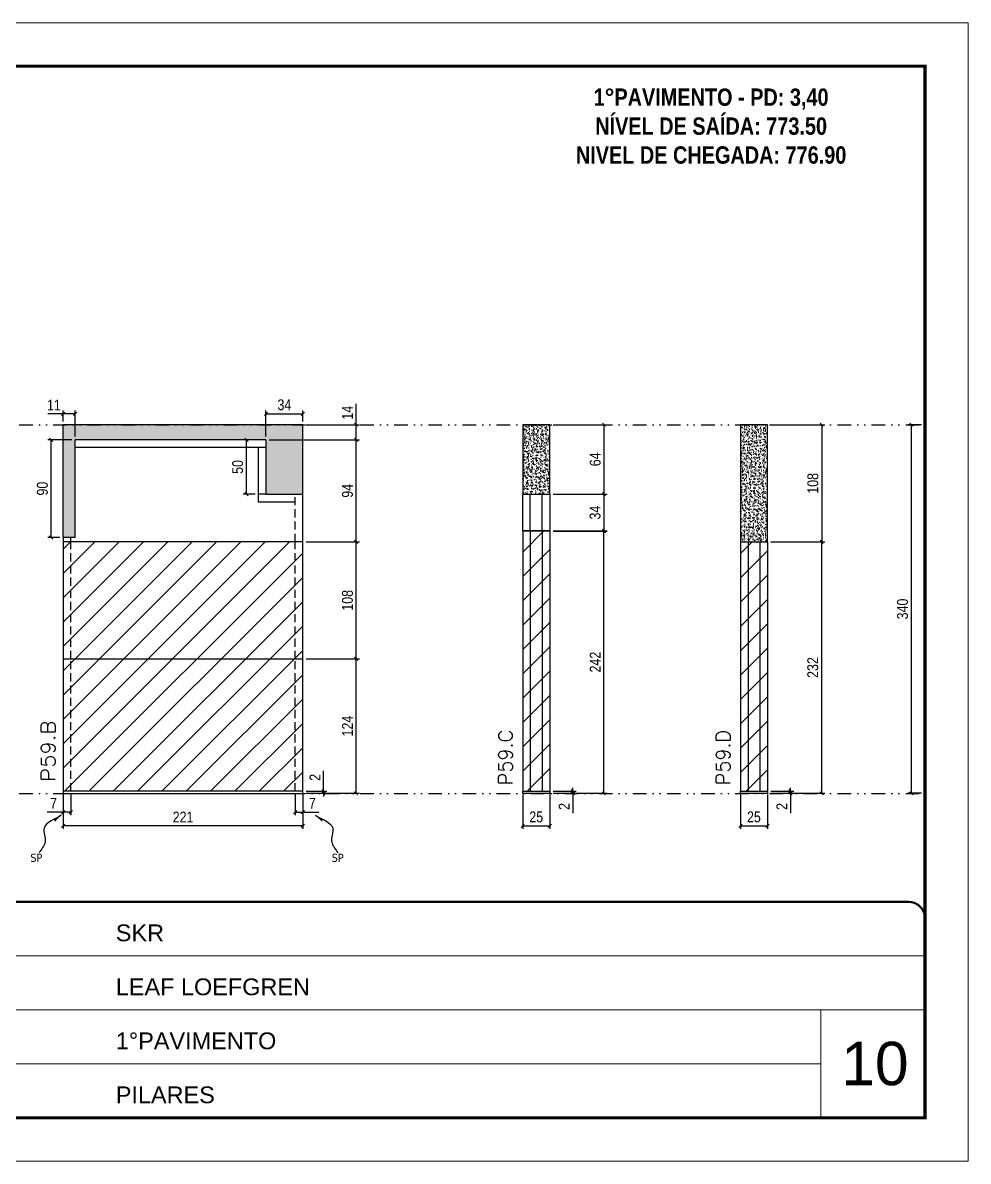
# Model space of a CAD drawing. Extents: x 14400 to 27878, y -21631 to 6985.
# Drawn here: x 16625 to 17497, y 3638 to 4688 of the extents above; entities that cross this region are included whole.
import ezdxf

# ---------------------------------------------------------------- set-up
doc = ezdxf.new("R2010")
doc.units = 0
for name, pattern in [('CONTINUO', [0]), ('DASHED', [0.75, 0.5, -0.25]), ('DIVIDE2', [0.625, 0.25, -0.125, 0, -0.125, 0, -0.125]), ('HIDDEN', [0.375, 0.25, -0.125])]:
    doc.linetypes.add(name, pattern=pattern)
for name, color, linetype, lineweight in [('CARIMBO', 255, 'Continuous', 9), ('Folhas', 255, 'Continuous', 9), ('Hachura', 251, 'Continuous', 9), ('SARRAFO DE PRESSAO', 251, 'DASHED', 9), ('Texto Seção', 7, 'Continuous', 15)]:
    doc.layers.add(name, color=color, linetype=linetype, lineweight=lineweight)
for name, color, linetype in [('COTA', 241, 'Continuous'), ('NOMENCLATURA', 7, 'Continuous'), ('Nível', 160, 'Continuous'), ('Painéis', 200, 'Continuous'), ('SARR_2.2x7', 40, 'Continuous'), ('Sarrafo de Pressão', 42, 'HIDDEN'), ('texto', 7, 'Continuous')]:
    doc.layers.add(name, color=color, linetype=linetype)
doc.styles.add('ARIAL', font='arial.ttf')
doc.styles.add('COTA TECNICA', font='techl___.ttf', dxfattribs={"height": 10})
doc.styles.add('COTA TECNICA-50', font='techl___.ttf', dxfattribs={"height": 10})
doc.styles.add('REGUA-120', font='ROMANS.shx', dxfattribs={"height": 15})
doc.styles.add('ROMANC', font='techb___.ttf', dxfattribs={"height": 2.5})
doc.styles.get("Standard").update_dxf_attribs({"font": 'arial.ttf'})
doc.dimstyles.new('COTA PAINEL-50', dxfattribs={"dimtxt": 10, "dimasz": 3, "dimexe": 3, "dimexo": 3, "dimgap": 3, "dimtad": 1, "dimdec": 1, "dimzin": 12, "dimdsep": 46, "dimtxsty": 'COTA TECNICA-50', "dimblk1": 'OBLIQUE', "dimblk2": 'OBLIQUE', "dimsah": 1, "dimcen": 0.9, "dimclrd": 4, "dimclre": 4, "dimclrt": 240, "dimadec": 1, "dimazin": 3, "dimtfac": 1, "dimtdec": 1, "dimtmove": 0, "dimatfit": 3, "dimfxl": 1, "dimtolj": 1, "dimtzin": 12, "dimarcsym": 0})
doc.dimstyles.new('PAINEL', dxfattribs={"dimtxt": 10, "dimasz": 3, "dimexe": 3, "dimexo": 3, "dimgap": 3, "dimtad": 1, "dimdec": 1, "dimzin": 12, "dimdsep": 46, "dimtxsty": 'COTA TECNICA', "dimblk1": 'OBLIQUE', "dimblk2": 'OBLIQUE', "dimsah": 1, "dimcen": 0.9, "dimclrd": 4, "dimclre": 4, "dimclrt": 240, "dimadec": 1, "dimazin": 3, "dimtfac": 1, "dimtdec": 1, "dimtmove": 0, "dimatfit": 3, "dimfxl": 1, "dimtolj": 1, "dimtzin": 12, "dimarcsym": 0})
doc.dimstyles.get("Standard").update_dxf_attribs({"dimtxt": 0.18, "dimasz": 0.18, "dimexe": 0.18, "dimexo": 0.0625, "dimgap": 0.09, "dimtad": 0, "dimtih": 1, "dimtoh": 1, "dimdec": 4, "dimzin": 0, "dimdsep": 46, "dimtxsty": 'Standard', "dimcen": 0.09, "dimadec": 0, "dimazin": 0, "dimtfac": 1, "dimtdec": 4, "dimtofl": 0, "dimtmove": 0, "dimatfit": 3, "dimfxl": 1, "dimtolj": 1, "dimtzin": 0, "dimarcsym": 0})

# ---------------------------------------------------------------- blocks, each defined once
blk = doc.blocks.new('9999999999')
at = {"color": 30, "linetype": 'CONTINUO'}
for p, q in [((98564.6, 34379.6), (99584, 34379.6)), ((98564.6, 34329.8), (99488, 34329.8)), ((99584, 34329.8), (99488, 34329.8)), ((99488, 34329.8), (99488, 34230.2)), ((98564.6, 34280), (99488, 34280))]:
    blk.add_line(p, q, dxfattribs=at)
at = {"color": 30, "linetype": 'CONTINUO', "const_width": 2}
blk.add_lwpolyline([(99584, 34230.2), (99584, 34414.4, 0.414214), (99569, 34429.4), (98229, 34429.4, 0.414214), (98214, 34414.4), (98214, 34245.2, 0.414214), (98229, 34230.2), (99584, 34230.2)], format="xyb", dxfattribs=at)
at = {"layer": 'Folhas'}
blk.add_lwpolyline([(98139, 34190.2), (99624, 34190.2), (99624, 35240.2), (98139, 35240.2)], close=True, dxfattribs=at)
at = {"layer": 'Folhas', "color": 30, "const_width": 3}
blk.add_lwpolyline([(98214, 34230.2), (99584, 34230.2), (99584, 35200.2), (98214, 35200.2)], close=True, dxfattribs=at)
at = {"color": 7, "linetype": 'Continuous', "ltscale": 5, "style": 'ARIAL'}
for s, height, p in [('SKR', 15.48, (98837.7, 34393.1)), ('LEAF LOEFGREN', 15.483, (98837.7, 34343.3)), ('1°PAVIMENTO', 15.483, (98837.7, 34293.5)), ('PILARES', 15.48, (98837.7, 34243.7))]:
    blk.add_text(s, height=height, dxfattribs=at).set_placement(p)
blk = doc.blocks.new('_Oblique')
at = {"color": 0, "linetype": 'ByBlock', "lineweight": -2}
blk.add_line((-0.5, -0.5), (0.5, 0.5), dxfattribs=at)
blk = doc.blocks.new('*D1574')
at = {"layer": 'COTA', "color": 4, "lineweight": -2, "transparency": 16777216}
for p, q in [((17086, 3975.9), (17086, 3944)), ((17111, 3975.9), (17111, 3944)), ((17086, 3947), (17111, 3947))]:
    blk.add_line(p, q, dxfattribs=at)
at = {"layer": 'Defpoints', "color": 0, "transparency": 16777216}
for p in [(17086, 3978.9), (17111, 3978.9), (17111, 3947)]:
    blk.add_point(p, dxfattribs=at)
at = {"layer": 'COTA', "color": 4, "lineweight": -2, "transparency": 16777216, "xscale": 3, "yscale": 3, "zscale": 3, "rotation": 180}
blk.add_blockref('_Oblique', (17086, 3947), dxfattribs=at)
at = {"layer": 'COTA', "color": 4, "lineweight": -2, "transparency": 16777216, "xscale": 3, "yscale": 3, "zscale": 3}
blk.add_blockref('_Oblique', (17111, 3947), dxfattribs=at)
at = {"layer": 'COTA', "color": 240, "transparency": 16777216, "insert": (17098.5, 3955.1), "char_height": 10, "attachment_point": 5, "style": 'COTA TECNICA'}
blk.add_mtext('\\A1;25', dxfattribs=at)
blk = doc.blocks.new('*D1575')
at = {"layer": 'COTA', "color": 4, "lineweight": -2, "transparency": 16777216}
for p, q in [((17132.2, 3978.9), (17132.2, 3981.9)), ((17114, 3978.9), (17135.2, 3978.9)), ((17114, 3976.9), (17135.2, 3976.9)), ((17132.2, 3978.9), (17132.2, 3976.9)), ((17132.2, 3976.9), (17132.2, 3958.7))]:
    blk.add_line(p, q, dxfattribs=at)
at = {"layer": 'Defpoints', "color": 0, "transparency": 16777216}
for p in [(17111, 3978.9), (17111, 3976.9), (17132.2, 3978.9)]:
    blk.add_point(p, dxfattribs=at)
at = {"layer": 'COTA', "color": 4, "lineweight": -2, "transparency": 16777216, "xscale": 3, "yscale": 3, "zscale": 3}
for p, rotation in [((17132.2, 3978.9), 270), ((17132.2, 3976.9), 90)]:
    blk.add_blockref('_Oblique', p, dxfattribs=dict(at, rotation=rotation))
at = {"layer": 'COTA', "color": 240, "transparency": 16777216, "insert": (17124.2, 3964.8), "char_height": 10, "attachment_point": 5, "rotation": 90, "style": 'COTA TECNICA-50'}
blk.add_mtext('\\A1;2', dxfattribs=at)
blk = doc.blocks.new('*D1576')
at = {"layer": 'COTA', "color": 4, "lineweight": -2, "transparency": 16777216}
for p, q in [((17114, 4218.9), (17164, 4218.9)), ((17161, 3976.9), (17161, 4218.9)), ((17114, 3976.9), (17164, 3976.9))]:
    blk.add_line(p, q, dxfattribs=at)
at = {"layer": 'Defpoints', "color": 0, "transparency": 16777216}
for p in [(17111, 4218.9), (17161, 4218.9), (17111, 3976.9)]:
    blk.add_point(p, dxfattribs=at)
at = {"layer": 'COTA', "color": 4, "lineweight": -2, "transparency": 16777216, "xscale": 3, "yscale": 3, "zscale": 3}
for p, rotation in [((17161, 4218.9), 90), ((17161, 3976.9), 270)]:
    blk.add_blockref('_Oblique', p, dxfattribs=dict(at, rotation=rotation))
at = {"layer": 'COTA', "color": 240, "transparency": 16777216, "insert": (17152.9, 4097.9), "char_height": 10, "attachment_point": 5, "rotation": 90, "style": 'COTA TECNICA-50'}
blk.add_mtext('\\A1;242', dxfattribs=at)
blk = doc.blocks.new('*D1577')
at = {"layer": 'COTA', "color": 4, "lineweight": -2, "transparency": 16777216}
for p, q in [((16662.2, 3975.9), (16662.2, 3944)), ((16883.2, 3975.9), (16883.2, 3944)), ((16883.2, 3947), (16662.2, 3947))]:
    blk.add_line(p, q, dxfattribs=at)
at = {"layer": 'Defpoints', "color": 0, "transparency": 16777216}
for p in [(16662.2, 3978.9), (16883.2, 3978.9), (16662.2, 3947)]:
    blk.add_point(p, dxfattribs=at)
at = {"layer": 'COTA', "color": 4, "lineweight": -2, "transparency": 16777216, "xscale": 3, "yscale": 3, "zscale": 3, "rotation": 180}
blk.add_blockref('_Oblique', (16662.2, 3947), dxfattribs=at)
at = {"layer": 'COTA', "color": 4, "lineweight": -2, "transparency": 16777216, "xscale": 3, "yscale": 3, "zscale": 3}
blk.add_blockref('_Oblique', (16883.2, 3947), dxfattribs=at)
at = {"layer": 'COTA', "color": 240, "transparency": 16777216, "insert": (16772.7, 3955), "char_height": 10, "attachment_point": 5, "style": 'COTA TECNICA'}
blk.add_mtext('\\A1;221', dxfattribs=at)
blk = doc.blocks.new('*D1578')
at = {"layer": 'COTA', "color": 4, "lineweight": -2, "transparency": 16777216}
for p, q in [((16876.2, 3975.9), (16876.2, 3956.6)), ((16883.2, 3973.9), (16883.2, 3956.6)), ((16876.2, 3959.6), (16883.2, 3959.6)), ((16883.2, 3959.6), (16897.9, 3959.6))]:
    blk.add_line(p, q, dxfattribs=at)
at = {"layer": 'Defpoints', "color": 0, "transparency": 16777216}
for p in [(16876.2, 3978.9), (16883.2, 3976.9), (16883.2, 3959.6)]:
    blk.add_point(p, dxfattribs=at)
at = {"layer": 'COTA', "color": 4, "lineweight": -2, "transparency": 16777216, "xscale": 3, "yscale": 3, "zscale": 3, "rotation": 180}
blk.add_blockref('_Oblique', (16876.2, 3959.6), dxfattribs=at)
at = {"layer": 'COTA', "color": 4, "lineweight": -2, "transparency": 16777216, "xscale": 3, "yscale": 3, "zscale": 3}
blk.add_blockref('_Oblique', (16883.2, 3959.6), dxfattribs=at)
at = {"layer": 'COTA', "color": 240, "transparency": 16777216, "insert": (16892, 3967.7), "char_height": 10, "attachment_point": 5, "style": 'COTA TECNICA-50'}
blk.add_mtext('\\A1;7', dxfattribs=at)
blk = doc.blocks.new('*D1579')
at = {"layer": 'COTA', "color": 4, "lineweight": -2, "transparency": 16777216}
for p, q in [((16662.2, 3973.9), (16662.2, 3956.6)), ((16669.2, 3975.9), (16669.2, 3956.6)), ((16662.2, 3959.6), (16647.4, 3959.6)), ((16669.2, 3959.6), (16662.2, 3959.6))]:
    blk.add_line(p, q, dxfattribs=at)
at = {"layer": 'Defpoints', "color": 0, "transparency": 16777216}
for p in [(16662.2, 3976.9), (16669.2, 3978.9), (16662.2, 3959.6)]:
    blk.add_point(p, dxfattribs=at)
at = {"layer": 'COTA', "color": 4, "lineweight": -2, "transparency": 16777216, "xscale": 3, "yscale": 3, "zscale": 3, "rotation": 180}
blk.add_blockref('_Oblique', (16662.2, 3959.6), dxfattribs=at)
at = {"layer": 'COTA', "color": 4, "lineweight": -2, "transparency": 16777216, "xscale": 3, "yscale": 3, "zscale": 3}
blk.add_blockref('_Oblique', (16669.2, 3959.6), dxfattribs=at)
at = {"layer": 'COTA', "color": 240, "transparency": 16777216, "insert": (16653.3, 3967.7), "char_height": 10, "attachment_point": 5, "style": 'COTA TECNICA-50'}
blk.add_mtext('\\A1;7', dxfattribs=at)
blk = doc.blocks.new('*D1580')
at = {"layer": 'COTA', "color": 4, "lineweight": -2, "transparency": 16777216}
for p, q in [((16902.4, 3978.9), (16902.4, 3997.7)), ((16886.2, 3978.9), (16905.4, 3978.9)), ((16886.2, 3976.9), (16905.4, 3976.9)), ((16902.4, 3976.9), (16902.4, 3978.9)), ((16902.4, 3976.9), (16902.4, 3973.9))]:
    blk.add_line(p, q, dxfattribs=at)
at = {"layer": 'Defpoints', "color": 0, "transparency": 16777216}
for p in [(16883.2, 3978.9), (16883.2, 3976.9), (16902.4, 3976.9)]:
    blk.add_point(p, dxfattribs=at)
at = {"layer": 'COTA', "color": 4, "lineweight": -2, "transparency": 16777216, "xscale": 3, "yscale": 3, "zscale": 3}
for p, rotation in [((16902.4, 3978.9), 270), ((16902.4, 3976.9), 90)]:
    blk.add_blockref('_Oblique', p, dxfattribs=dict(at, rotation=rotation))
at = {"layer": 'COTA', "color": 240, "transparency": 16777216, "insert": (16894.4, 3991.6), "char_height": 10, "attachment_point": 5, "rotation": 90, "style": 'COTA TECNICA-50'}
blk.add_mtext('\\A1;2', dxfattribs=at)
blk = doc.blocks.new('*D1581')
at = {"layer": 'COTA', "color": 4, "lineweight": -2, "transparency": 16777216}
for p, q in [((16886.2, 4208.9), (16935.5, 4208.9)), ((16932.5, 4100.9), (16932.5, 4208.9)), ((16886.2, 4100.9), (16935.5, 4100.9))]:
    blk.add_line(p, q, dxfattribs=at)
at = {"layer": 'Defpoints', "color": 0, "transparency": 16777216}
for p in [(16883.2, 4208.9), (16932.5, 4208.9), (16883.2, 4100.9)]:
    blk.add_point(p, dxfattribs=at)
at = {"layer": 'COTA', "color": 4, "lineweight": -2, "transparency": 16777216, "xscale": 3, "yscale": 3, "zscale": 3}
for p, rotation in [((16932.5, 4208.9), 90), ((16932.5, 4100.9), 270)]:
    blk.add_blockref('_Oblique', p, dxfattribs=dict(at, rotation=rotation))
at = {"layer": 'COTA', "color": 240, "transparency": 16777216, "insert": (16924.4, 4154.9), "char_height": 10, "attachment_point": 5, "rotation": 90, "style": 'COTA TECNICA-50'}
blk.add_mtext('\\A1;108', dxfattribs=at)
blk = doc.blocks.new('*D1584')
at = {"layer": 'COTA', "color": 4, "linetype": 'ByBlock', "lineweight": -2, "transparency": 16777216}
for p, q in [((16886.2, 4100.9), (16935.5, 4100.9)), ((16932.5, 3976.9), (16932.5, 4100.9)), ((16886.2, 3976.9), (16935.5, 3976.9))]:
    blk.add_line(p, q, dxfattribs=at)
at = {"layer": 'Defpoints', "color": 0, "linetype": 'ByBlock', "transparency": 16777216}
for p in [(16883.2, 4100.9), (16932.5, 4100.9), (16883.2, 3976.9)]:
    blk.add_point(p, dxfattribs=at)
at = {"layer": 'COTA', "color": 4, "linetype": 'ByBlock', "lineweight": -2, "transparency": 16777216, "xscale": 3, "yscale": 3, "zscale": 3}
for p, rotation in [((16932.5, 4100.9), 90), ((16932.5, 3976.9), 270)]:
    blk.add_blockref('_Oblique', p, dxfattribs=dict(at, rotation=rotation))
at = {"layer": 'COTA', "color": 240, "linetype": 'ByBlock', "transparency": 16777216, "insert": (16924.4, 4038.9), "char_height": 10, "attachment_point": 5, "rotation": 90, "style": 'COTA TECNICA'}
blk.add_mtext('\\A1;124', dxfattribs=at)
blk = doc.blocks.new('*D1585')
at = {"layer": 'COTA', "color": 4, "linetype": 'ByBlock', "lineweight": -2, "transparency": 16777216}
for p, q in [((16886.2, 4100.9), (16935.5, 4100.9)), ((16932.5, 3976.9), (16932.5, 4100.9)), ((16886.2, 3976.9), (16935.5, 3976.9))]:
    blk.add_line(p, q, dxfattribs=at)
at = {"layer": 'Defpoints', "color": 0, "linetype": 'ByBlock', "transparency": 16777216}
for p in [(16883.2, 4100.9), (16932.5, 4100.9), (16883.2, 3976.9)]:
    blk.add_point(p, dxfattribs=at)
at = {"layer": 'COTA', "color": 4, "linetype": 'ByBlock', "lineweight": -2, "transparency": 16777216, "xscale": 3, "yscale": 3, "zscale": 3}
for p, rotation in [((16932.5, 4100.9), 90), ((16932.5, 3976.9), 270)]:
    blk.add_blockref('_Oblique', p, dxfattribs=dict(at, rotation=rotation))
at = {"layer": 'COTA', "color": 240, "linetype": 'ByBlock', "transparency": 16777216, "insert": (16924.4, 4038.9), "char_height": 10, "attachment_point": 5, "rotation": 90, "style": 'COTA TECNICA'}
blk.add_mtext('\\A1;124', dxfattribs=at)
blk = doc.blocks.new('*D1586')
at = {"layer": 'COTA', "color": 4, "lineweight": -2, "transparency": 16777216}
for p, q in [((17114, 4316.9), (17164, 4316.9)), ((17161, 4316.9), (17161, 4252.9)), ((17114, 4252.9), (17164, 4252.9))]:
    blk.add_line(p, q, dxfattribs=at)
at = {"layer": 'Defpoints', "color": 0, "transparency": 16777216}
for p in [(17111, 4316.9), (17111, 4252.9), (17161, 4252.9)]:
    blk.add_point(p, dxfattribs=at)
at = {"layer": 'COTA', "color": 4, "lineweight": -2, "transparency": 16777216, "xscale": 3, "yscale": 3, "zscale": 3}
for p, rotation in [((17161, 4316.9), 90), ((17161, 4252.9), 270)]:
    blk.add_blockref('_Oblique', p, dxfattribs=dict(at, rotation=rotation))
at = {"layer": 'COTA', "color": 240, "transparency": 16777216, "insert": (17152.9, 4284.9), "char_height": 10, "attachment_point": 5, "rotation": 90, "style": 'COTA TECNICA'}
blk.add_mtext('\\A1;64', dxfattribs=at)
blk = doc.blocks.new('*D1704')
at = {"layer": 'COTA', "color": 4, "lineweight": -2, "transparency": 16777216}
for p, q in [((17286.8, 3975.9), (17286.8, 3944)), ((17311.8, 3975.9), (17311.8, 3944)), ((17286.8, 3947), (17311.8, 3947))]:
    blk.add_line(p, q, dxfattribs=at)
at = {"layer": 'Defpoints', "color": 0, "transparency": 16777216}
for p in [(17286.8, 3978.9), (17311.8, 3978.9), (17311.8, 3947)]:
    blk.add_point(p, dxfattribs=at)
at = {"layer": 'COTA', "color": 4, "lineweight": -2, "transparency": 16777216, "xscale": 3, "yscale": 3, "zscale": 3, "rotation": 180}
blk.add_blockref('_Oblique', (17286.8, 3947), dxfattribs=at)
at = {"layer": 'COTA', "color": 4, "lineweight": -2, "transparency": 16777216, "xscale": 3, "yscale": 3, "zscale": 3}
blk.add_blockref('_Oblique', (17311.8, 3947), dxfattribs=at)
at = {"layer": 'COTA', "color": 240, "transparency": 16777216, "insert": (17299.3, 3955.1), "char_height": 10, "attachment_point": 5, "style": 'COTA TECNICA'}
blk.add_mtext('\\A1;25', dxfattribs=at)
blk = doc.blocks.new('*D1705')
at = {"layer": 'COTA', "color": 4, "lineweight": -2, "transparency": 16777216}
for p, q in [((17333, 3978.9), (17333, 3981.9)), ((17314.8, 3978.9), (17336, 3978.9)), ((17314.8, 3976.9), (17336, 3976.9)), ((17333, 3978.9), (17333, 3976.9)), ((17333, 3976.9), (17333, 3958.7))]:
    blk.add_line(p, q, dxfattribs=at)
at = {"layer": 'Defpoints', "color": 0, "transparency": 16777216}
for p in [(17311.8, 3978.9), (17311.8, 3976.9), (17333, 3978.9)]:
    blk.add_point(p, dxfattribs=at)
at = {"layer": 'COTA', "color": 4, "lineweight": -2, "transparency": 16777216, "xscale": 3, "yscale": 3, "zscale": 3}
for p, rotation in [((17333, 3978.9), 270), ((17333, 3976.9), 90)]:
    blk.add_blockref('_Oblique', p, dxfattribs=dict(at, rotation=rotation))
at = {"layer": 'COTA', "color": 240, "transparency": 16777216, "insert": (17325, 3964.8), "char_height": 10, "attachment_point": 5, "rotation": 90, "style": 'COTA TECNICA-50'}
blk.add_mtext('\\A1;2', dxfattribs=at)
blk = doc.blocks.new('*D1706')
at = {"layer": 'COTA', "color": 4, "lineweight": -2, "transparency": 16777216}
for p, q in [((17314.8, 4208.9), (17364.8, 4208.9)), ((17361.8, 3976.9), (17361.8, 4208.9)), ((17314.8, 3976.9), (17364.8, 3976.9))]:
    blk.add_line(p, q, dxfattribs=at)
at = {"layer": 'Defpoints', "color": 0, "transparency": 16777216}
for p in [(17311.8, 4208.9), (17361.8, 4208.9), (17311.8, 3976.9)]:
    blk.add_point(p, dxfattribs=at)
at = {"layer": 'COTA', "color": 4, "lineweight": -2, "transparency": 16777216, "xscale": 3, "yscale": 3, "zscale": 3}
for p, rotation in [((17361.8, 4208.9), 90), ((17361.8, 3976.9), 270)]:
    blk.add_blockref('_Oblique', p, dxfattribs=dict(at, rotation=rotation))
at = {"layer": 'COTA', "color": 240, "transparency": 16777216, "insert": (17353.6, 4092.9), "char_height": 10, "attachment_point": 5, "rotation": 90, "style": 'COTA TECNICA-50'}
blk.add_mtext('\\A1;232', dxfattribs=at)
blk = doc.blocks.new('*D1707')
at = {"layer": 'COTA', "color": 4, "lineweight": -2, "transparency": 16777216}
for p, q in [((17314.8, 4316.9), (17364.8, 4316.9)), ((17361.8, 4316.9), (17361.8, 4208.8)), ((17314.8, 4208.8), (17364.8, 4208.8))]:
    blk.add_line(p, q, dxfattribs=at)
at = {"layer": 'Defpoints', "color": 0, "transparency": 16777216}
for p in [(17311.8, 4316.9), (17311.8, 4208.8), (17361.8, 4208.8)]:
    blk.add_point(p, dxfattribs=at)
at = {"layer": 'COTA', "color": 4, "lineweight": -2, "transparency": 16777216, "xscale": 3, "yscale": 3, "zscale": 3}
for p, rotation in [((17361.8, 4316.9), 90), ((17361.8, 4208.8), 270)]:
    blk.add_blockref('_Oblique', p, dxfattribs=dict(at, rotation=rotation))
at = {"layer": 'COTA', "color": 240, "transparency": 16777216, "insert": (17353.7, 4262.8), "char_height": 10, "attachment_point": 5, "rotation": 90, "style": 'COTA TECNICA'}
blk.add_mtext('\\A1;108', dxfattribs=at)
blk = doc.blocks.new('*D4337')
at = {"layer": 'COTA', "color": 4, "lineweight": -2, "transparency": 16777216}
for p, q in [((17454, 4316.9), (17441.6, 4316.9)), ((17444.6, 3976.9), (17444.6, 4316.9)), ((17454, 3976.9), (17441.6, 3976.9))]:
    blk.add_line(p, q, dxfattribs=at)
at = {"layer": 'Defpoints', "color": 0, "transparency": 16777216}
for p in [(17444.6, 4316.9), (17457, 4316.9), (17457, 3976.9)]:
    blk.add_point(p, dxfattribs=at)
at = {"layer": 'COTA', "color": 4, "lineweight": -2, "transparency": 16777216, "xscale": 3, "yscale": 3, "zscale": 3}
for p, rotation in [((17444.6, 4316.9), 90), ((17444.6, 3976.9), 270)]:
    blk.add_blockref('_Oblique', p, dxfattribs=dict(at, rotation=rotation))
at = {"layer": 'COTA', "color": 240, "transparency": 16777216, "insert": (17436.4, 4146.9), "char_height": 10, "attachment_point": 5, "rotation": 90, "style": 'COTA TECNICA'}
blk.add_mtext('\\A1;340', dxfattribs=at)
blk = doc.blocks.new('*D4345')
at = {"layer": 'COTA', "color": 4, "lineweight": -2, "transparency": 16777216}
for p, q in [((16849.2, 4305.9), (16849.2, 4330)), ((16849.2, 4327), (16883.2, 4327)), ((16883.2, 4319.9), (16883.2, 4330))]:
    blk.add_line(p, q, dxfattribs=at)
at = {"layer": 'Defpoints', "color": 0, "transparency": 16777216}
for p in [(16883.2, 4327), (16883.2, 4316.9), (16849.2, 4302.9)]:
    blk.add_point(p, dxfattribs=at)
at = {"layer": 'COTA', "color": 4, "lineweight": -2, "transparency": 16777216, "xscale": 3, "yscale": 3, "zscale": 3, "rotation": 180}
blk.add_blockref('_Oblique', (16849.2, 4327), dxfattribs=at)
at = {"layer": 'COTA', "color": 4, "lineweight": -2, "transparency": 16777216, "xscale": 3, "yscale": 3, "zscale": 3}
blk.add_blockref('_Oblique', (16883.2, 4327), dxfattribs=at)
at = {"layer": 'COTA', "color": 240, "transparency": 16777216, "insert": (16866.2, 4335.2), "char_height": 10, "attachment_point": 5, "style": 'COTA TECNICA'}
blk.add_mtext('\\A1;34', dxfattribs=at)
blk = doc.blocks.new('*D4344')
at = {"layer": 'COTA', "color": 4, "lineweight": -2, "transparency": 16777216}
for p, q in [((16662.2, 4327), (16648.1, 4327)), ((16662.2, 4319.9), (16662.2, 4330)), ((16673.2, 4327), (16662.2, 4327)), ((16673.2, 4305.9), (16673.2, 4330))]:
    blk.add_line(p, q, dxfattribs=at)
at = {"layer": 'Defpoints', "color": 0, "transparency": 16777216}
for p in [(16662.2, 4327), (16662.2, 4316.9), (16673.2, 4302.9)]:
    blk.add_point(p, dxfattribs=at)
at = {"layer": 'COTA', "color": 4, "lineweight": -2, "transparency": 16777216, "xscale": 3, "yscale": 3, "zscale": 3, "rotation": 180}
blk.add_blockref('_Oblique', (16662.2, 4327), dxfattribs=at)
at = {"layer": 'COTA', "color": 4, "lineweight": -2, "transparency": 16777216, "xscale": 3, "yscale": 3, "zscale": 3}
blk.add_blockref('_Oblique', (16673.2, 4327), dxfattribs=at)
at = {"layer": 'COTA', "color": 240, "transparency": 16777216, "insert": (16653.6, 4335), "char_height": 10, "attachment_point": 5, "style": 'COTA TECNICA'}
blk.add_mtext('\\A1;11', dxfattribs=at)
blk = doc.blocks.new('*D4346')
at = {"layer": 'COTA', "color": 4, "lineweight": -2, "transparency": 16777216}
for p, q in [((16839.2, 4302.9), (16828.2, 4302.9)), ((16831.2, 4252.9), (16831.2, 4302.9)), ((16839.2, 4252.9), (16828.2, 4252.9))]:
    blk.add_line(p, q, dxfattribs=at)
at = {"layer": 'Defpoints', "color": 0, "transparency": 16777216}
for p in [(16831.2, 4302.9), (16842.2, 4302.9), (16842.2, 4252.9)]:
    blk.add_point(p, dxfattribs=at)
at = {"layer": 'COTA', "color": 4, "lineweight": -2, "transparency": 16777216, "xscale": 3, "yscale": 3, "zscale": 3}
for p, rotation in [((16831.2, 4302.9), 90), ((16831.2, 4252.9), 270)]:
    blk.add_blockref('_Oblique', p, dxfattribs=dict(at, rotation=rotation))
at = {"layer": 'COTA', "color": 240, "transparency": 16777216, "insert": (16823.1, 4277.9), "char_height": 10, "attachment_point": 5, "rotation": 90, "style": 'COTA TECNICA'}
blk.add_mtext('\\A1;50', dxfattribs=at)
blk = doc.blocks.new('*D4347')
at = {"layer": 'COTA', "color": 4, "lineweight": -2, "transparency": 16777216}
for p, q in [((16852.2, 4302.9), (16935.5, 4302.9)), ((16932.5, 4208.9), (16932.5, 4302.9)), ((16886.2, 4208.9), (16935.5, 4208.9))]:
    blk.add_line(p, q, dxfattribs=at)
at = {"layer": 'Defpoints', "color": 0, "transparency": 16777216}
for p in [(16849.2, 4302.9), (16932.5, 4302.9), (16883.2, 4208.9)]:
    blk.add_point(p, dxfattribs=at)
at = {"layer": 'COTA', "color": 4, "lineweight": -2, "transparency": 16777216, "xscale": 3, "yscale": 3, "zscale": 3}
for p, rotation in [((16932.5, 4302.9), 90), ((16932.5, 4208.9), 270)]:
    blk.add_blockref('_Oblique', p, dxfattribs=dict(at, rotation=rotation))
at = {"layer": 'COTA', "color": 240, "transparency": 16777216, "insert": (16924.4, 4255.9), "char_height": 10, "attachment_point": 5, "rotation": 90, "style": 'COTA TECNICA'}
blk.add_mtext('\\A1;94', dxfattribs=at)
blk = doc.blocks.new('*D4348')
at = {"layer": 'COTA', "color": 4, "lineweight": -2, "transparency": 16777216}
for p, q in [((16932.5, 4316.9), (16932.5, 4336)), ((16886.2, 4316.9), (16935.5, 4316.9)), ((16932.5, 4302.9), (16932.5, 4316.9)), ((16852.2, 4302.9), (16935.5, 4302.9))]:
    blk.add_line(p, q, dxfattribs=at)
at = {"layer": 'Defpoints', "color": 0, "transparency": 16777216}
for p in [(16883.2, 4316.9), (16932.5, 4316.9), (16849.2, 4302.9)]:
    blk.add_point(p, dxfattribs=at)
at = {"layer": 'COTA', "color": 4, "lineweight": -2, "transparency": 16777216, "xscale": 3, "yscale": 3, "zscale": 3}
for p, rotation in [((16932.5, 4316.9), 90), ((16932.5, 4302.9), 270)]:
    blk.add_blockref('_Oblique', p, dxfattribs=dict(at, rotation=rotation))
at = {"layer": 'COTA', "color": 240, "transparency": 16777216, "insert": (16924.4, 4327.9), "char_height": 10, "attachment_point": 5, "rotation": 90, "style": 'COTA TECNICA'}
blk.add_mtext('\\A1;14', dxfattribs=at)
blk = doc.blocks.new('*D4349')
at = {"layer": 'COTA', "color": 4, "lineweight": -2, "transparency": 16777216}
for p, q in [((16670.2, 4302.9), (16648.1, 4302.9)), ((16651.1, 4212.9), (16651.1, 4302.9)), ((16659.2, 4212.9), (16648.1, 4212.9))]:
    blk.add_line(p, q, dxfattribs=at)
at = {"layer": 'Defpoints', "color": 0, "transparency": 16777216}
for p in [(16651.1, 4302.9), (16673.2, 4302.9), (16662.2, 4212.9)]:
    blk.add_point(p, dxfattribs=at)
at = {"layer": 'COTA', "color": 4, "lineweight": -2, "transparency": 16777216, "xscale": 3, "yscale": 3, "zscale": 3}
for p, rotation in [((16651.1, 4302.9), 90), ((16651.1, 4212.9), 270)]:
    blk.add_blockref('_Oblique', p, dxfattribs=dict(at, rotation=rotation))
at = {"layer": 'COTA', "color": 240, "transparency": 16777216, "insert": (16643, 4257.9), "char_height": 10, "attachment_point": 5, "rotation": 90, "style": 'COTA TECNICA'}
blk.add_mtext('\\A1;90', dxfattribs=at)
blk = doc.blocks.new('*D4350')
at = {"layer": 'COTA', "color": 4, "lineweight": -2, "transparency": 16777216}
for p, q in [((17114, 4252.9), (17164, 4252.9)), ((17161, 4252.9), (17161, 4218.8)), ((17114, 4218.8), (17164, 4218.8))]:
    blk.add_line(p, q, dxfattribs=at)
at = {"layer": 'Defpoints', "color": 0, "transparency": 16777216}
for p in [(17111, 4252.9), (17111, 4218.8), (17161, 4218.8)]:
    blk.add_point(p, dxfattribs=at)
at = {"layer": 'COTA', "color": 4, "lineweight": -2, "transparency": 16777216, "xscale": 3, "yscale": 3, "zscale": 3}
for p, rotation in [((17161, 4252.9), 90), ((17161, 4218.8), 270)]:
    blk.add_blockref('_Oblique', p, dxfattribs=dict(at, rotation=rotation))
at = {"layer": 'COTA', "color": 240, "transparency": 16777216, "insert": (17152.8, 4235.8), "char_height": 10, "attachment_point": 5, "rotation": 90, "style": 'COTA TECNICA'}
blk.add_mtext('\\A1;34', dxfattribs=at)

msp = doc.modelspace()

# ---------------------------------------------------------------- hatches: boundary and pattern name
at = {"layer": 'COTA'}
h = msp.add_hatch(dxfattribs=at)
h.set_pattern_fill('AR-CONC', color=256, scale=0.03)
h.set_pattern_definition([(50, (413.6423, 0), (5.4655401, -0.4781726), [0.5715, -6.2865]), (355, (413.6423, 0), (-1.0573026, 5.7317054), [0.4572, -5.0292175]), (100.451445, (414.098, -0.04), (4.4082374, 5.2535326), [0.4857003, -5.3427073]), (46.1842, (413.6423, 1.524), (8.1323712, -1.2612698), [0.85725, -9.42975]), (96.63556, (414.32, 1.419), (7.122124, 7.4227837), [0.7285507, -8.0140682]), (351.18415, (413.642, 1.524), (7.122124, 7.4227837), [0.685799, -7.543792]), (21, (414.4043, 1.143), (4.5484317, -3.067956), [0.5715, -6.2865]), (326, (414.4043, 1.143), (1.8540609, 5.525639), [0.4572, -5.0292]), (71.451445, (414.7834, 0.8873), (6.4024926, 2.457683), [0.4857003, -5.3426981]), (37.5, (413.6423, 0), (0.0926581, 2.53665117), [0, -4.96824, 0, -5.1054, 0, -5.04825]), (7.5, (413.6423, 0), (2.00458988, 3.00541724), [0, -2.91084, 0, -4.85394, 0, -1.92405]), (327.5, (411.943, 0), (4.06771786, -0.17186232), [0, -1.905, 0, -5.9436, 0, -7.8867]), (317.5, (411.181, 0), (4.44387544, 0.7627947), [0, -2.4765, 0, -3.94716, 0, -5.6007])])
h.paths.add_polyline_path([(16849.15, 4252.86), (16883.15, 4252.86), (16883.15, 4316.86), (16662.15, 4316.86), (16662.15, 4212.86), (16673.15, 4212.86), (16673.15, 4302.86), (16849.15, 4302.86)])
h = msp.add_hatch(dxfattribs=at)
h.set_pattern_fill('AR-CONC', color=256, scale=0.03)
h.set_pattern_definition([(50, (1467.937, -20), (5.4655401, -0.4781726), [0.5715, -6.2865]), (355, (1467.937, -20), (-1.0573026, 5.7317054), [0.4572, -5.0292175]), (100.451445, (1468.3926, -20.04), (4.4082374, 5.2535326), [0.4857003, -5.3427073]), (46.1842, (1467.937, -18.476), (8.1323712, -1.2612698), [0.85725, -9.42975]), (96.63556, (1468.615, -18.581), (7.122124, 7.4227837), [0.7285507, -8.0140682]), (351.18415, (1467.937, -18.476), (7.122124, 7.4227837), [0.685799, -7.543792]), (21, (1468.699, -18.857), (4.5484317, -3.067956), [0.5715, -6.2865]), (326, (1468.699, -18.857), (1.8540609, 5.525639), [0.4572, -5.0292]), (71.451445, (1469.078, -19.1127), (6.4024926, 2.457683), [0.4857003, -5.3426981]), (37.5, (1467.9372, -20), (0.0926581, 2.53665117), [0, -4.96824, 0, -5.1054, 0, -5.04825]), (7.5, (1467.9372, -20), (2.00458988, 3.00541724), [0, -2.91084, 0, -4.85394, 0, -1.92405]), (327.5, (1466.238, -20), (4.06771786, -0.17186232), [0, -1.905, 0, -5.9436, 0, -7.8867]), (317.5, (1465.476, -20), (4.44387544, 0.7627947), [0, -2.4765, 0, -3.94716, 0, -5.6007])])
h.paths.add_polyline_path([(17111.03, 4316.86), (17086.03, 4316.86), (17086.03, 4252.86), (17111.03, 4252.86)])
h = msp.add_hatch(dxfattribs=at)
h.set_pattern_fill('AR-CONC', color=256, scale=0.03)
h.set_pattern_definition([(50, (1668.755, -50), (5.4655401, -0.4781726), [0.5715, -6.2865]), (355, (1668.755, -50), (-1.0573026, 5.7317054), [0.4572, -5.0292175]), (100.451445, (1669.2103, -50.04), (4.4082374, 5.2535326), [0.4857003, -5.3427073]), (46.1842, (1668.755, -48.476), (8.1323712, -1.2612698), [0.85725, -9.42975]), (96.63556, (1669.4325, -48.581), (7.122124, 7.4227837), [0.7285507, -8.0140682]), (351.18415, (1668.755, -48.476), (7.122124, 7.4227837), [0.685799, -7.543792]), (21, (1669.517, -48.857), (4.5484317, -3.067956), [0.5715, -6.2865]), (326, (1669.517, -48.857), (1.8540609, 5.525639), [0.4572, -5.0292]), (71.451445, (1669.896, -49.1127), (6.4024926, 2.457683), [0.4857003, -5.3426981]), (37.5, (1668.7548, -50), (0.0926581, 2.53665117), [0, -4.96824, 0, -5.1054, 0, -5.04825]), (7.5, (1668.7548, -50), (2.00458988, 3.00541724), [0, -2.91084, 0, -4.85394, 0, -1.92405]), (327.5, (1667.0556, -50), (4.06771786, -0.17186232), [0, -1.905, 0, -5.9436, 0, -7.8867]), (317.5, (1666.2936, -50), (4.44387544, 0.7627947), [0, -2.4765, 0, -3.94716, 0, -5.6007])])
h.paths.add_polyline_path([(17311.85, 4316.86), (17286.85, 4316.86), (17286.85, 4208.84), (17311.85, 4208.84)])
at = {"layer": 'Hachura'}
h = msp.add_hatch(dxfattribs=at)
h.set_pattern_fill('ANSI31', color=256, scale=5)
h.paths.add_polyline_path([(16469.51, 4204.86), (16248.51, 4204.86), (16248.51, 4100.86), (16469.51, 4100.86)])
h.paths.add_polyline_path([(16469.51, 4100.86), (16248.51, 4100.86), (16248.51, 3978.86), (16469.51, 3978.86)])
h.paths.add_polyline_path([(16883.15, 4100.86), (16662.15, 4100.86), (16662.15, 3978.86), (16883.15, 3978.86)])
h.paths.add_polyline_path([(16883.15, 4208.86), (16662.15, 4208.86), (16662.15, 4100.86), (16883.15, 4100.86)])
h.paths.add_polyline_path([(17111.03, 4218.84), (17086.03, 4218.84), (17086.03, 3978.86), (17111.03, 3978.86)])
h.paths.add_polyline_path([(17311.85, 4208.86), (17286.85, 4208.86), (17286.85, 3978.86), (17311.85, 3978.86)])

# ---------------------------------------------------------------- linework, layer by layer
at = {"layer": 'COTA'}
for p, q in [((16883.15, 4316.86), (16662.15, 4316.86)), ((16662.15, 4212.86), (16662.15, 4316.86)), ((16883.15, 4252.86), (16883.15, 4316.86)), ((16849.15, 4252.86), (16842.15, 4252.86)), ((16842.15, 4252.86), (16842.15, 4245.86))]:
    msp.add_line(p, q, dxfattribs=at)
for points in [[(17086.03, 4252.86), (17111.03, 4252.86), (17111.03, 4316.86), (17086.03, 4316.86)], [(17286.85, 4208.84), (17311.85, 4208.84), (17311.85, 4316.86), (17286.85, 4316.86)]]:
    msp.add_lwpolyline(points, close=True, dxfattribs=at)
at = {"layer": 'Nível', "color": 4, "linetype": 'DIVIDE2', "ltscale": 50}
for p, q in [((16086.97, 4316.86), (17456.97, 4316.86)), ((16086.97, 3976.86), (17456.97, 3976.86))]:
    msp.add_line(p, q, dxfattribs=at)
at = {"layer": 'Painéis'}
for p, q in [((16849.15, 4302.86), (16673.15, 4302.86)), ((16673.15, 4212.86), (16673.15, 4302.86)), ((16849.15, 4302.86), (16849.15, 4252.86)), ((16849.15, 4252.86), (16883.15, 4252.86)), ((16883.15, 3978.86), (16883.15, 4252.86)), ((16662.15, 4212.86), (16662.15, 3978.86)), ((16673.15, 4212.86), (16662.15, 4212.86)), ((17086.03, 4218.86), (17111.03, 4218.86)), ((17086.03, 4218.84), (17086.03, 3978.86)), ((17111.03, 4218.84), (17111.03, 3978.86)), ((16883.15, 4208.86), (16662.15, 4208.86)), ((17286.85, 4208.86), (17311.85, 4208.86)), ((17286.85, 4208.84), (17286.85, 3978.86)), ((17311.85, 4208.84), (17311.85, 3978.86)), ((16662.15, 4100.86), (16883.15, 4100.86)), ((17086.03, 3978.86), (17111.03, 3978.86)), ((17086.03, 3978.86), (17111.03, 3978.86)), ((17086.03, 3976.86), (17086.03, 3978.86)), ((17111.03, 3976.86), (17086.03, 3976.86)), ((17111.03, 3978.86), (17111.03, 3976.86)), ((17286.85, 3978.86), (17311.85, 3978.86)), ((17286.85, 3978.86), (17311.85, 3978.86)), ((17286.85, 3976.86), (17286.85, 3978.86)), ((17311.85, 3976.86), (17286.85, 3976.86)), ((17311.85, 3978.86), (17311.85, 3976.86))]:
    msp.add_line(p, q, dxfattribs=at)
for points in [[(17086.03, 4252.86), (17111.03, 4252.86), (17111.03, 4218.84), (17086.03, 4218.84)], [(16883.15, 3978.86), (16662.15, 3978.86), (16662.15, 3976.86), (16883.15, 3976.86)]]:
    msp.add_lwpolyline(points, close=True, dxfattribs=at)
at = {"layer": 'SARR_2.2x7'}
for p, q in [((16849.15, 4295.86), (16673.15, 4295.86)), ((16842.15, 4295.86), (16842.15, 4252.86)), ((17093.03, 4218.86), (17093.03, 4252.86)), ((17104.03, 4218.86), (17104.03, 4252.86)), ((16842.15, 4245.86), (16876.15, 4245.86)), ((17093.03, 4218.86), (17093.03, 3978.86)), ((17104.03, 4218.86), (17104.03, 3978.86)), ((17293.85, 4208.86), (17293.85, 3978.86)), ((17304.85, 4208.86), (17304.85, 3978.86))]:
    msp.add_line(p, q, dxfattribs=at)
at = {"layer": 'Sarrafo de Pressão', "ltscale": 30}
for p, q in [((16876.15, 4208.86), (16876.15, 4252.86)), ((16669.15, 4208.86), (16669.15, 4212.86)), ((16669.15, 4100.86), (16669.15, 4208.86)), ((16876.15, 4100.86), (16876.15, 4208.86)), ((16669.15, 3978.86), (16669.15, 4100.86)), ((16876.15, 3978.86), (16876.15, 4100.86))]:
    msp.add_line(p, q, dxfattribs=at)

# ---------------------------------------------------------------- block references
at = {"layer": 'SARRAFO DE PRESSAO', "color": 6, "linetype": 'ByBlock'}
msp.add_blockref('9999999999', (-82127.01, -30552.63), dxfattribs=at)

# ---------------------------------------------------------------- texts
at = {"layer": 'CARIMBO', "style": 'ARIAL'}
msp.add_text('10', height=40, dxfattribs=at).set_placement((17379.83, 3707.72))
at = {"layer": 'NOMENCLATURA', "color": 2, "insert": (17259.81, 4653.64), "char_height": 16, "attachment_point": 2, "style": 'ROMANC'}
msp.add_mtext_dynamic_manual_height_columns('\\P1°PAVIMENTO - PD: 3,40\\PNÍVEL DE SAÍDA: 773.50\\PNIVEL DE CHEGADA: 776.90', width=432.3511, gutter_width=1, heights=[0], dxfattribs=at)
at = {"layer": 'texto', "color": 0, "char_height": 7.5, "attachment_point": 5}
for insert in [(16637.38, 3917.37), (16915.4, 3917.37)]:
    msp.add_mtext('{\\fTahoma|b0|i0|c0|p34;\\C4;SP}', dxfattribs=dict(at, insert=insert))
at = {"layer": 'Texto Seção', "style": 'REGUA-120', "width": 1.1}
msp.add_text('P59.B', height=13, rotation=90, dxfattribs=at).set_placement((16654.9, 3987.62))
at = {"layer": 'Texto Seção', "char_height": 13, "width": 370.6998, "attachment_point": 7, "rotation": 90, "style": 'REGUA-120'}
for s, insert in [('P59.C', (17076.58, 3984.27)), ('P59.D', (17277.4, 3984.27))]:
    msp.add_mtext(s, dxfattribs=dict(at, insert=insert))

# ---------------------------------------------------------------- dimensions: what is measured, and where the dimension line sits
at = {"layer": 'COTA'}
for base, p1, p2, angle, dimstyle, picture, middle in [((16662.15, 4326.99), (16673.15, 4302.86), (16662.15, 4316.86), 180, 'PAINEL', '*D4344', (16653.61, 4335.05)), ((16883.15, 4326.99), (16849.15, 4302.86), (16883.15, 4316.86), 180, 'PAINEL', '*D4345', (16866.15, 4335.21)), ((16932.52, 4316.86), (16849.15, 4302.86), (16883.15, 4316.86), 90, 'PAINEL', '*D4348', (16924.45, 4327.92)), ((17161.02, 4252.86), (17111.03, 4316.86), (17111.03, 4252.86), 90, 'PAINEL', '*D1586', (17152.92, 4284.86)), ((17361.84, 4208.84), (17311.85, 4316.86), (17311.85, 4208.84), 90, 'PAINEL', '*D1707', (17353.71, 4262.85)), ((17444.59, 4316.86), (17456.97, 3976.86), (17456.97, 4316.86), 90, 'PAINEL', '*D4337', (17436.37, 4146.86)), ((16651.11, 4302.86), (16662.15, 4212.86), (16673.15, 4302.86), 90, 'PAINEL', '*D4349', (16642.98, 4257.86)), ((16831.21, 4302.86), (16842.15, 4252.86), (16842.15, 4302.86), 90, 'PAINEL', '*D4346', (16823.1, 4277.86)), ((16932.52, 4302.86), (16883.15, 4208.86), (16849.15, 4302.86), 90, 'PAINEL', '*D4347', (16924.42, 4255.86)), ((17161.02, 4218.84), (17111.03, 4252.86), (17111.03, 4218.84), 90, 'PAINEL', '*D4350', (17152.8, 4235.85)), ((17161.02, 4218.86), (17111.03, 3976.86), (17111.03, 4218.86), 90, 'COTA PAINEL-50', '*D1576', (17152.95, 4097.86)), ((16932.52, 4208.86), (16883.15, 4100.86), (16883.15, 4208.86), 90, 'COTA PAINEL-50', '*D1581', (16924.4, 4154.86)), ((17361.84, 4208.86), (17311.85, 3976.86), (17311.85, 4208.86), 90, 'COTA PAINEL-50', '*D1706', (17353.62, 4092.86)), ((16662.15, 3959.62), (16669.15, 3978.86), (16662.15, 3976.86), 180, 'COTA PAINEL-50', '*D1579', (16653.29, 3967.69))]:
    dim = msp.add_linear_dim(base=base, p1=p1, p2=p2, angle=angle, dimstyle=dimstyle, dxfattribs=at)
    dim.commit()
    dim.dimension.update_dxf_attribs({"geometry": picture, "text_midpoint": middle})
at = {"layer": 'COTA', "linetype": 'ByBlock'}
for picture in ['*D1584', '*D1585']:
    dim = msp.add_aligned_dim(p1=(16883.15, 3976.86), p2=(16883.15, 4100.86), distance=-49.37, dimstyle='PAINEL', dxfattribs=at)
    dim.commit()
    dim.dimension.update_dxf_attribs({"geometry": picture, "text_midpoint": (16924.45, 4038.86)})
at = {"layer": 'COTA'}
for base, p1, p2, picture, middle in [((16902.41, 3976.86), (16883.15, 3978.86), (16883.15, 3976.86), '*D1580', (16902.41, 3991.61)), ((17132.22, 3978.86), (17111.03, 3976.86), (17111.03, 3978.86), '*D1575', (17132.22, 3964.8)), ((17333.04, 3978.86), (17311.85, 3976.86), (17311.85, 3978.86), '*D1705', (17333.04, 3964.8))]:
    dim = msp.add_linear_dim(base=base, p1=p1, p2=p2, angle=90, dimstyle='COTA PAINEL-50', dxfattribs=at)
    dim.commit()
    dim.dimension.update_dxf_attribs({"geometry": picture, "text_midpoint": middle, "dimtype": 160})
dim = msp.add_linear_dim(base=(16662.15, 3946.97), p1=(16883.15, 3978.86), p2=(16662.15, 3978.86), angle=180, dimstyle='PAINEL', override={"dimarcsym": 2}, dxfattribs=at)
dim.commit()
dim.dimension.update_dxf_attribs({"geometry": '*D1577', "text_midpoint": (16772.65, 3955.02)})
dim = msp.add_linear_dim(base=(16883.15, 3959.62), p1=(16876.15, 3978.86), p2=(16883.15, 3976.86), dimstyle='COTA PAINEL-50', dxfattribs=at)
dim.commit()
dim.dimension.update_dxf_attribs({"geometry": '*D1578', "text_midpoint": (16892.02, 3967.69)})
for base, p1, p2, picture, middle in [((17111.03, 3946.97), (17086.03, 3978.86), (17111.03, 3978.86), '*D1574', (17098.53, 3955.08)), ((17311.85, 3946.97), (17286.85, 3978.86), (17311.85, 3978.86), '*D1704', (17299.35, 3955.08))]:
    dim = msp.add_linear_dim(base=base, p1=p1, p2=p2, dimstyle='PAINEL', override={"dimarcsym": 2}, dxfattribs=at)
    dim.commit()
    dim.dimension.update_dxf_attribs({"geometry": picture, "text_midpoint": middle})

# ---------------------------------------------------------------- leaders
at = {"layer": 'COTA', "path_type": 1}
for points in [[(16660.32, 3956.68), (16644.54, 3944.84), (16645.46, 3931.84), (16639.91, 3922.06)], [(16894.98, 3956.68), (16910.77, 3944.84), (16909.84, 3931.84), (16915.39, 3922.06)]]:
    msp.add_leader(points, dimstyle='Standard', override={"dimasz": 8}, dxfattribs=at)

doc.saveas('drawing.dxf')
